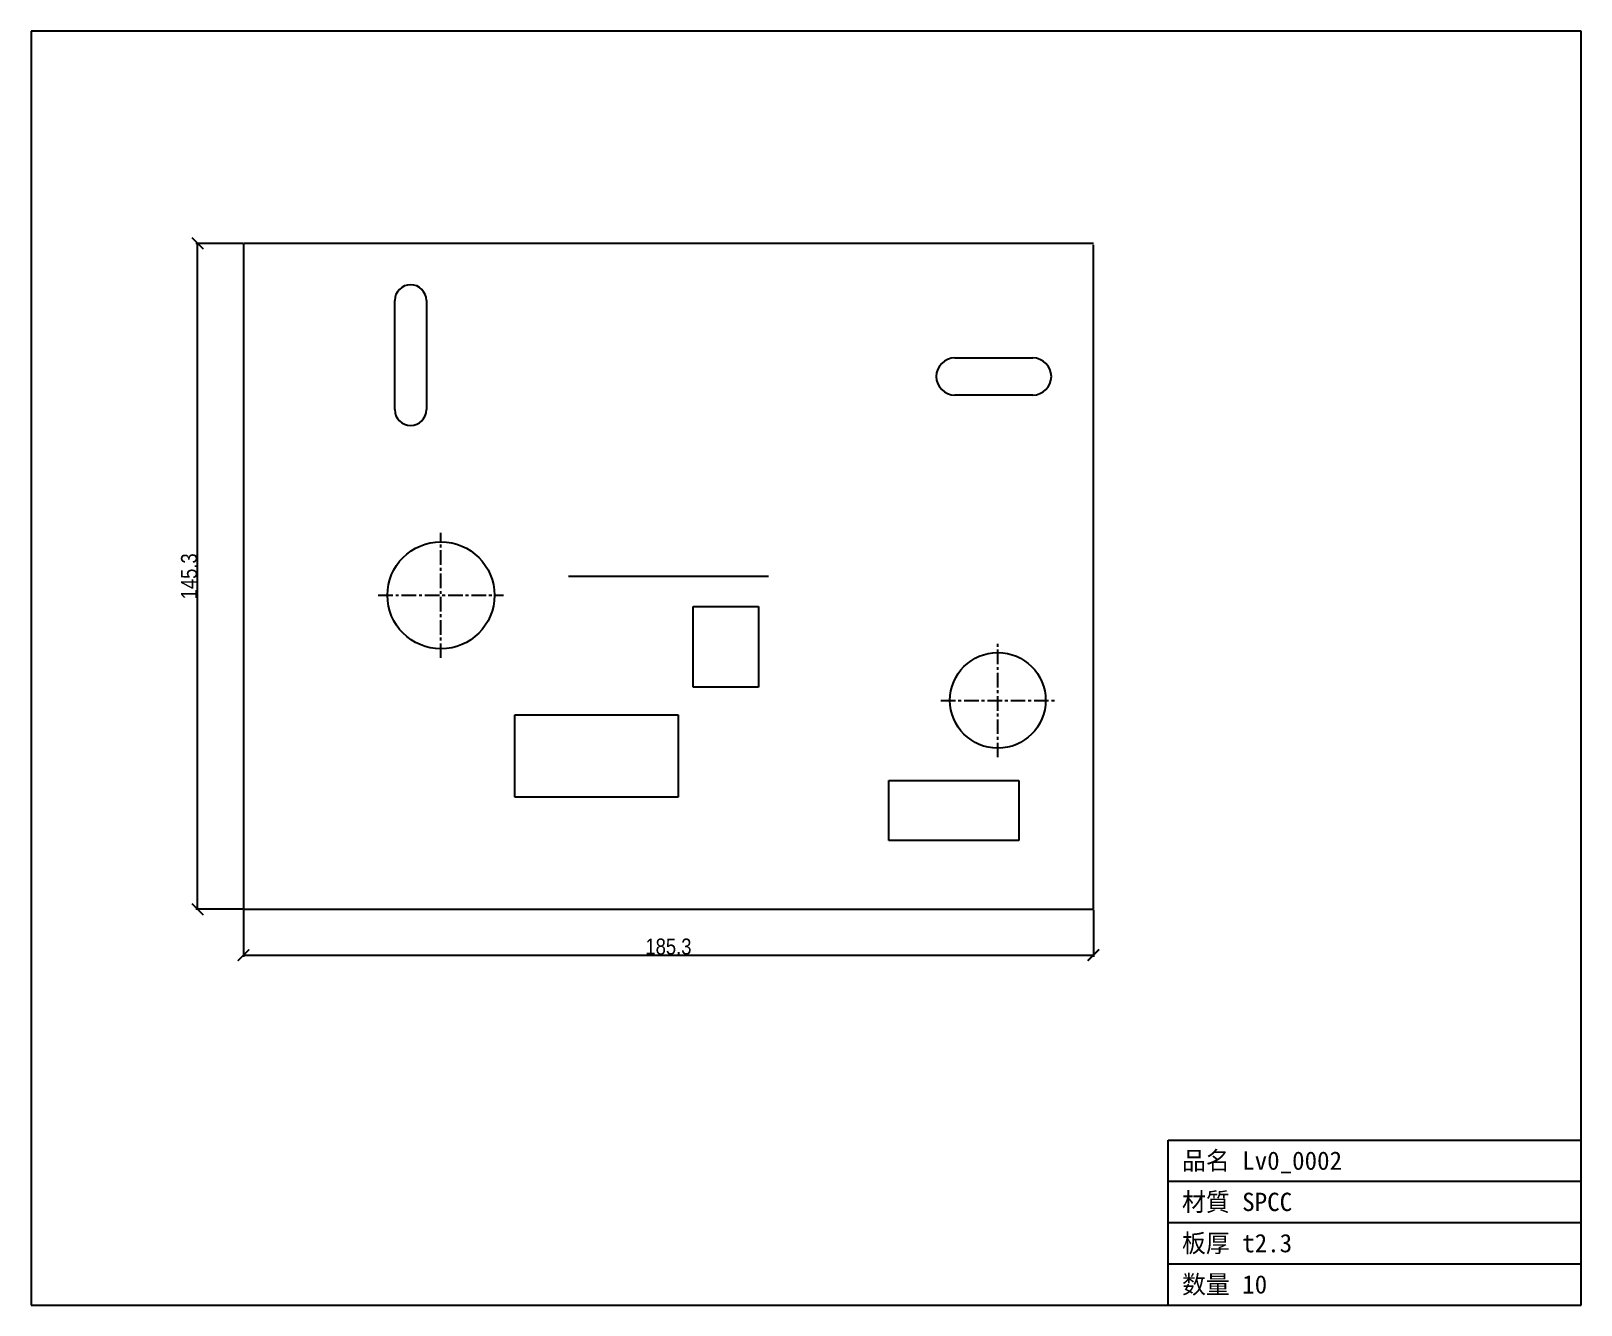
# Model space of a CAD drawing. Header units: millimetres. Extents: x -46 to 292, y -86 to 192.
import ezdxf

# ---------------------------------------------------------------- set-up
doc = ezdxf.new("R2010")
doc.units = ezdxf.units.MM
doc.linetypes.add('CENTER', pattern=[5.08, 3.175, -0.635, 0.635, -0.635])
for name, color, linetype in [('ケガキ', 7, 'Continuous'), ('中心線', 7, 'Continuous'), ('図枠', 7, 'Continuous'), ('外形', 7, 'Continuous'), ('寸法', 7, 'Continuous'), ('文字', 7, 'Continuous')]:
    doc.layers.add(name, color=color, linetype=linetype)
doc.styles.add('OpenSansCondensed-Light', font='OpenSansCondensed-Light.ttf')
doc.dimstyles.new('EZDXF', dxfattribs={"dimtxt": 0.25, "dimasz": 0.175, "dimexe": 0.375, "dimexo": 0.125, "dimgap": 0.1, "dimtad": 1, "dimlfac": 100, "dimzin": 12, "dimdsep": 46, "dimtxsty": 'OpenSansCondensed-Light', "dimblk": 'ARCHTICK', "dimcen": 2.5, "dimazin": 3, "dimtfac": 0.5, "dimtmove": 2, "dimatfit": 3})

# ---------------------------------------------------------------- blocks, each defined once
blk = doc.blocks.new('_ARCHTICK')
at = {"color": 0, "linetype": 'BYBLOCK', "const_width": 0.15}
blk.add_lwpolyline([(-0.5, -0.5), (0.5, 0.5)], dxfattribs=at)

msp = doc.modelspace()

# ---------------------------------------------------------------- linework, layer by layer
at = {"layer": 'ケガキ'}
msp.add_line((70.87, 72.65), (114.46, 72.65), dxfattribs=at)
at = {"layer": '中心線', "color": 1, "linetype": 'CENTER'}
for p, q in [((43.06, 54.83), (43.06, 82.17)), ((29.39, 68.5), (56.73, 68.5)), ((164.49, 33.17), (164.49, 58.02)), ((152.07, 45.59), (176.92, 45.59))]:
    msp.add_line(p, q, dxfattribs=at)
at = {"layer": '図枠'}
for p, q in [((291.66, 191.62), (-46.33, 191.62)), ((-46.33, 191.62), (-46.33, -86.33)), ((291.66, -86.33), (291.66, 191.62)), ((201.66, -86.33), (201.66, -50.33)), ((201.66, -50.33), (291.66, -50.33)), ((201.66, -59.33), (291.66, -59.33)), ((201.66, -68.33), (291.66, -68.33)), ((201.66, -77.33), (291.66, -77.33)), ((-46.33, -86.33), (291.66, -86.33))]:
    msp.add_line(p, q, dxfattribs=at)
at = {"layer": '外形'}
for p, q in [((185.33, 145.29), (0, 145.29)), ((0, 145.29), (0, 0)), ((185.33, 0), (185.33, 144.96)), ((32.99, 109.03), (32.99, 132.82)), ((39.88, 132.82), (39.88, 109.03)), ((155.11, 120.29), (172.11, 120.29)), ((172.11, 112.18), (155.11, 112.18)), ((98.06, 48.43), (98.06, 66.05)), ((98.06, 66.05), (112.34, 66.05)), ((112.34, 66.05), (112.34, 48.43)), ((112.34, 48.43), (98.06, 48.43)), ((59.16, 24.46), (59.16, 42.43)), ((59.16, 42.43), (94.78, 42.43)), ((94.78, 42.43), (94.78, 24.46)), ((140.76, 14.99), (140.76, 28.13)), ((140.76, 28.13), (169.09, 28.13)), ((169.09, 28.13), (169.09, 14.99)), ((94.78, 24.46), (59.16, 24.46)), ((169.09, 14.99), (140.76, 14.99)), ((0, 0), (185.33, 0))]:
    msp.add_line(p, q, dxfattribs=at)
for centre, radius in [((43.06, 68.5), 11.67), ((164.49, 45.59), 10.43)]:
    msp.add_circle(centre, radius, dxfattribs=at)
for centre, radius, start, end in [((36.43, 132.82), 3.45, 0, 180), ((155.11, 116.24), 4.05, 90, -90), ((172.11, 116.24), 4.05, -90, 90), ((36.43, 109.03), 3.45, 180, 0)]:
    msp.add_arc(centre, radius, start, end, dxfattribs=at)

# ---------------------------------------------------------------- texts
at = {"layer": '文字'}
for s, p in [('品名 Lv0_0002', (204.66, -56.83)), ('材質 SPCC', (204.66, -65.83)), ('板厚 t2.3', (204.66, -74.83)), ('数量 10', (204.66, -83.83))]:
    msp.add_text(s, height=4, dxfattribs=at).set_placement(p)

# ---------------------------------------------------------------- dimensions: what is measured, and where the dimension line sits
at = {"layer": '寸法'}
msp.add_linear_dim(base=(-10, 0), p1=(0, 0), p2=(0, 145.29), angle=90, dimstyle='EZDXF', override={"dimtxt": 3.5, "dimasz": 2.5, "dimdec": 1, "dimlfac": 1}, dxfattribs=at).render()
msp.add_linear_dim(base=(0, -10), p1=(0, 0), p2=(185.33, 0), dimstyle='EZDXF', override={"dimtxt": 3.5, "dimasz": 2.5, "dimdec": 1, "dimlfac": 1}, dxfattribs=at).render()

doc.saveas('drawing.dxf')
